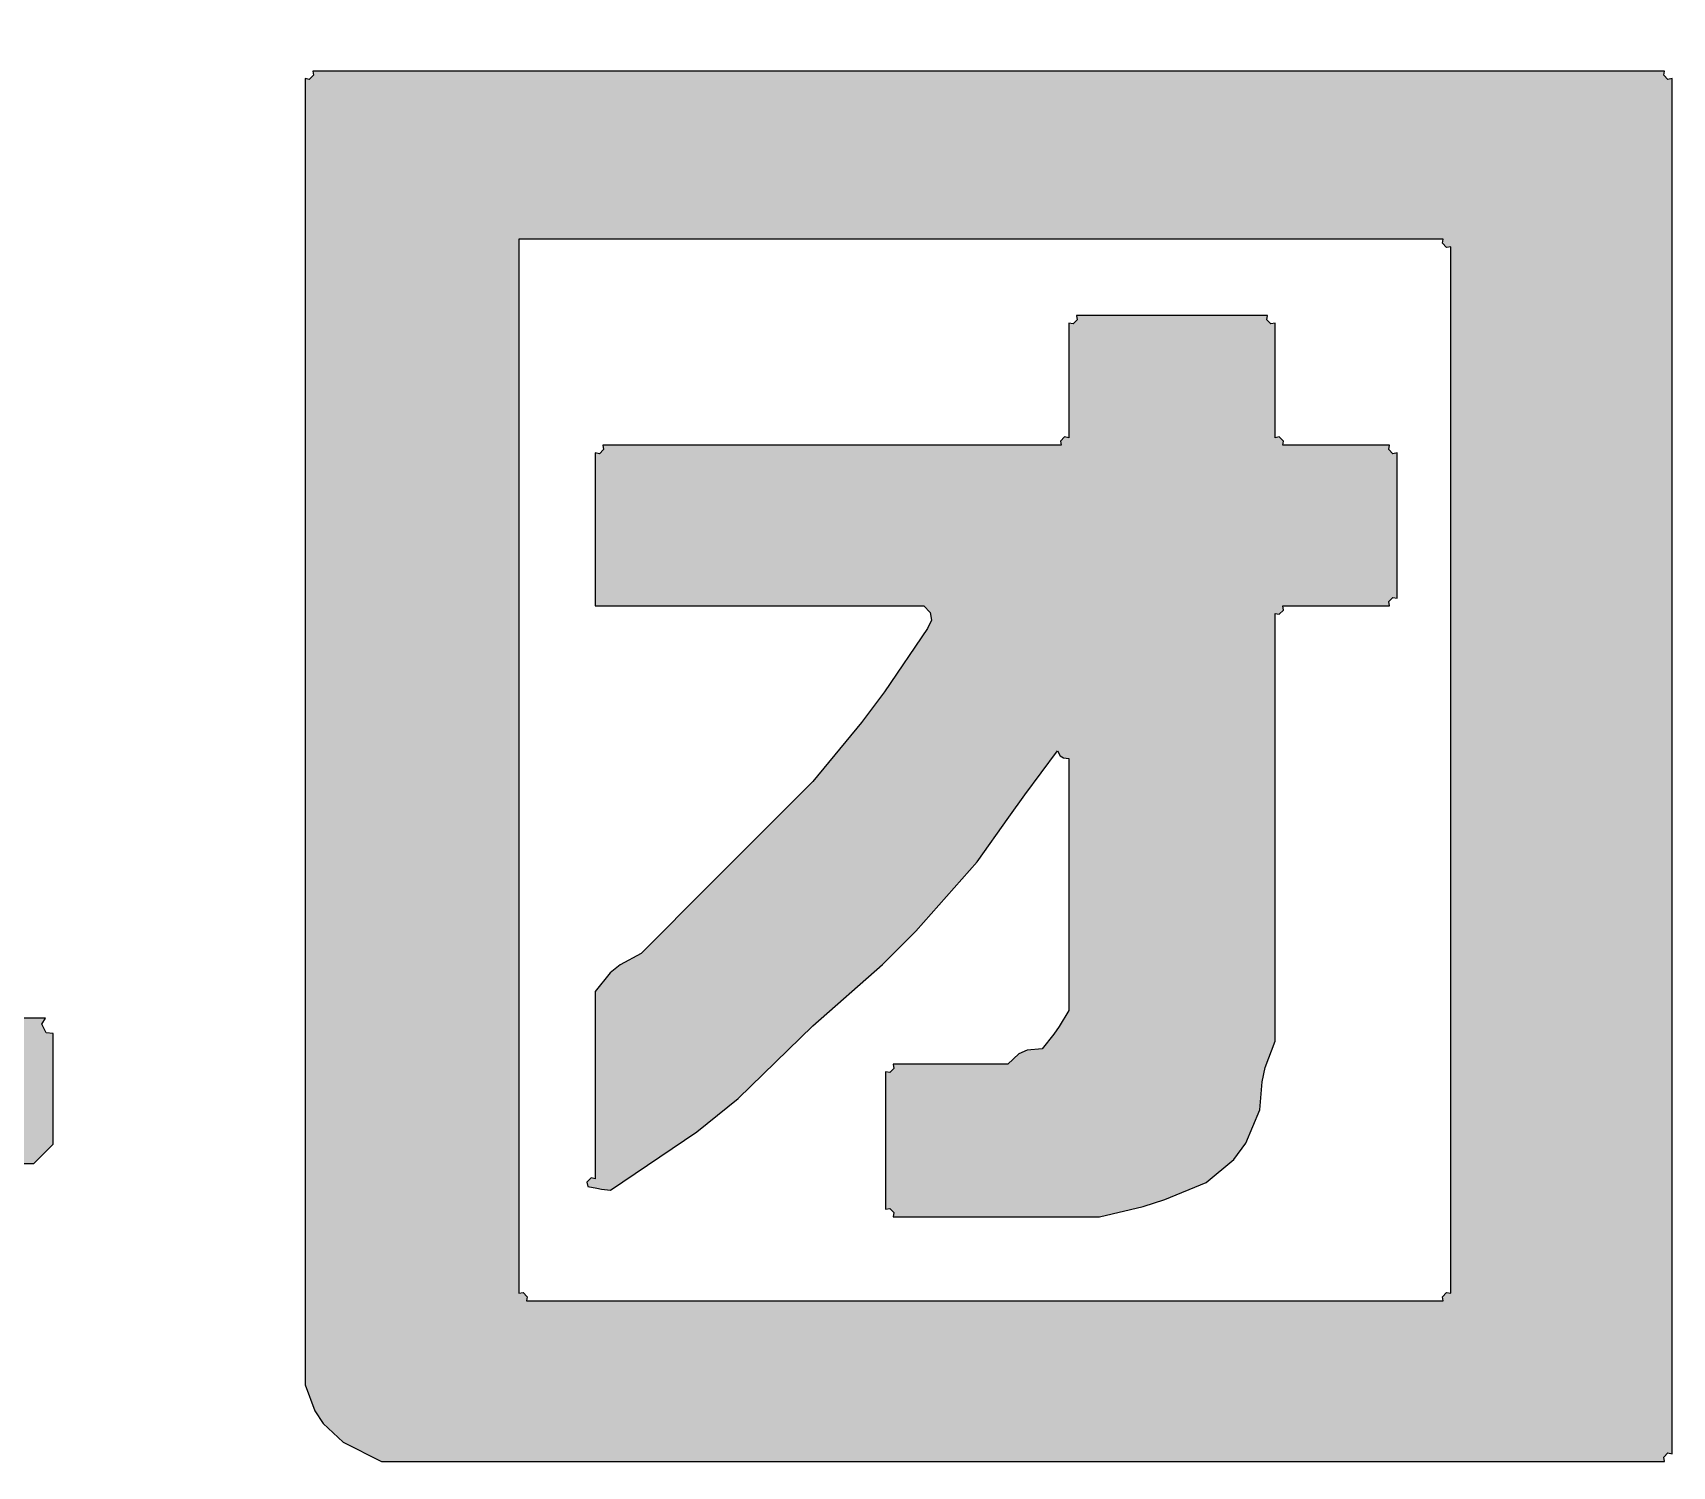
# Model space of a CAD drawing. Extents: x 498328 to 716449, y -893371 to -467753.
# Drawn here: x 545920 to 546777, y -498447 to -497699 of the extents above; entities that cross this region are included whole.
import ezdxf

# ---------------------------------------------------------------- set-up
doc = ezdxf.new("R2010")
doc.units = 0
doc.header["$LTSCALE"] = 1000
doc.layers.get('0').update_dxf_attribs({"linetype": 'CONTINUOUS'})

# ---------------------------------------------------------------- blocks, each defined once
blk = doc.blocks.new('dasdkahf')
h = blk.add_hatch(color=256)
h.dxf.hatch_style = 1
h.paths.add_polyline_path([(7.11286, -1.44887), (7.11486, -1.45087), (7.17021, -1.45087), (7.19788, -1.45087), (7.25323, -1.45087), (7.25291, -1.44901), (7.2547, -1.44722), (7.25656, -1.44753), (7.25656, -1.4342), (7.25656, -1.42753), (7.25656, -1.41419), (7.2547, -1.41451), (7.25291, -1.41272), (7.25323, -1.41086), (7.19788, -1.41086), (7.17021, -1.41086), (7.11486, -1.41086), (7.11153, -1.41419), (7.10986, -1.41586), (7.10653, -1.41919), (7.10457, -1.42977), (7.10536, -1.4361), (7.10986, -1.44587), (7.11186, -1.44787)], flags=16)
h.paths.add_polyline_path([(7.10628, -1.52533), (7.10986, -1.53756), (7.16721, -1.53756), (7.19588, -1.53756), (7.25323, -1.53756), (7.25291, -1.5357), (7.2547, -1.53391), (7.25656, -1.53422), (7.25656, -1.52089), (7.25656, -1.51422), (7.25656, -1.50088), (7.2547, -1.5012), (7.25291, -1.49941), (7.25323, -1.49755), (7.19788, -1.49755), (7.17021, -1.49755), (7.11486, -1.49755), (7.11153, -1.50088), (7.10986, -1.50255), (7.10653, -1.50588), (7.10557, -1.51859)], flags=16)
h.paths.add_polyline_path([(7.11006, -1.62277), (7.10986, -1.62425), (7.16721, -1.62425), (7.19588, -1.62425), (7.25323, -1.62425), (7.25936, -1.61238), (7.25982, -1.60332), (7.2549, -1.5909), (7.25359, -1.59018), (7.25303, -1.58905), (7.25323, -1.58757), (7.19588, -1.58757), (7.16721, -1.58757), (7.10986, -1.58757), (7.10373, -1.59943), (7.10327, -1.6085), (7.10819, -1.62091), (7.1095, -1.62164)], flags=16)
h.paths.add_polyline_path([(7.02015, -1.67573), (7.01984, -1.67759), (7.23723, -1.67759), (7.34592, -1.67759), (7.56331, -1.67759), (7.56299, -1.67573), (7.56478, -1.67394), (7.56664, -1.67426), (7.56664, -1.65759), (7.56664, -1.64925), (7.56664, -1.63258), (7.56331, -1.62925), (7.56164, -1.62758), (7.55831, -1.62425), (7.47495, -1.62425), (7.43328, -1.62425), (7.34992, -1.62425), (7.34379, -1.61238), (7.34334, -1.60332), (7.34825, -1.5909), (7.34956, -1.59018), (7.35012, -1.58905), (7.34992, -1.58757), (7.43261, -1.58757), (7.47395, -1.58757), (7.55664, -1.58757), (7.55633, -1.58571), (7.55812, -1.58392), (7.55998, -1.58424), (7.55998, -1.5669), (7.55998, -1.55823), (7.55998, -1.54089), (7.55812, -1.54121), (7.55633, -1.53942), (7.55664, -1.53756), (7.47395, -1.53756), (7.43261, -1.53756), (7.34992, -1.53756), (7.3453, -1.52503), (7.3449, -1.51714), (7.34825, -1.50422), (7.35092, -1.50155), (7.35226, -1.50022), (7.35492, -1.49755), (7.43561, -1.49755), (7.47595, -1.49755), (7.55664, -1.49755), (7.55633, -1.49569), (7.55812, -1.4939), (7.55998, -1.49421), (7.55998, -1.47821), (7.55998, -1.47021), (7.55998, -1.4542), (7.55812, -1.45452), (7.55633, -1.45273), (7.55664, -1.45087), (7.47595, -1.45087), (7.43561, -1.45087), (7.35492, -1.45087), (7.35159, -1.44753), (7.34992, -1.44587), (7.34659, -1.44253), (7.34463, -1.43196), (7.34542, -1.42562), (7.34992, -1.41586), (7.35192, -1.41386), (7.35292, -1.41286), (7.35492, -1.41086), (7.43694, -1.41086), (7.47795, -1.41086), (7.55998, -1.41086), (7.55845, -1.4083), (7.56034, -1.40451), (7.56331, -1.40419), (7.56331, -1.38885), (7.56331, -1.38118), (7.56331, -1.36585), (7.55998, -1.36251), (7.55831, -1.36085), (7.55497, -1.35751), (7.47295, -1.35751), (7.43194, -1.35751), (7.34992, -1.35751), (7.35145, -1.35495), (7.34955, -1.35116), (7.34659, -1.35084), (7.34659, -1.33084), (7.34659, -1.32084), (7.34659, -1.30083), (7.34473, -1.30115), (7.34294, -1.29936), (7.34325, -1.2975), (7.30991, -1.2975), (7.29324, -1.2975), (7.2599, -1.2975), (7.26021, -1.29936), (7.25842, -1.30115), (7.25656, -1.30083), (7.25656, -1.3235), (7.25656, -1.33484), (7.25656, -1.35751), (7.20989, -1.35751), (7.18655, -1.35751), (7.13987, -1.35751), (7.13768, -1.35176), (7.13879, -1.34679), (7.1432, -1.34251), (7.15133, -1.32895), (7.15503, -1.3219), (7.16154, -1.3075), (7.16339, -1.30389), (7.16379, -1.30151), (7.16321, -1.2975), (7.12653, -1.2975), (7.10819, -1.2975), (7.07152, -1.2975), (7.05763, -1.31891), (7.05063, -1.32958), (7.03651, -1.35084), (7.03303, -1.36258), (7.02973, -1.36845), (7.0215, -1.37752), (6.99834, -1.41102), (6.98514, -1.42693), (6.95649, -1.45587), (6.95649, -1.49921), (6.95649, -1.52089), (6.95649, -1.56423), (6.95832, -1.56628), (6.96057, -1.56684), (6.96316, -1.5659), (6.96641, -1.56438), (6.9678, -1.56091), (6.96649, -1.55756), (6.98583, -1.54308), (6.9952, -1.53538), (7.01317, -1.51922), (7.01797, -1.52164), (7.02019, -1.52552), (7.01984, -1.53089), (7.0185, -1.53089), (7.01784, -1.53089), (7.0165, -1.53089), (7.0165, -1.58824), (7.0165, -1.61691), (7.0165, -1.67426), (7.01836, -1.67394)])
h.paths.add_polyline_path([(7.95039, -1.81244), (7.95008, -1.8143), (7.98608, -1.8143), (8.00409, -1.8143), (8.0401, -1.8143), (8.05918, -1.80975), (8.06862, -1.80671), (8.08678, -1.79929), (8.09886, -1.78921), (8.10407, -1.78215), (8.11012, -1.76762), (8.11112, -1.75536), (8.1125, -1.74914), (8.11678, -1.73761), (8.11678, -1.66292), (8.11678, -1.62558), (8.11678, -1.55089), (8.11864, -1.55121), (8.12043, -1.54942), (8.12012, -1.54756), (8.13879, -1.54756), (8.14813, -1.54756), (8.1668, -1.54756), (8.16648, -1.5457), (8.16827, -1.54391), (8.17013, -1.54423), (8.17013, -1.51889), (8.17013, -1.50622), (8.17013, -1.48088), (8.16827, -1.48119), (8.16648, -1.4794), (8.1668, -1.47754), (8.14813, -1.47754), (8.13879, -1.47754), (8.12012, -1.47754), (8.12043, -1.47568), (8.11864, -1.47389), (8.11678, -1.47421), (8.11678, -1.4542), (8.11678, -1.4442), (8.11678, -1.4242), (8.11493, -1.42451), (8.11313, -1.42272), (8.11345, -1.42086), (8.08011, -1.42086), (8.06344, -1.42086), (8.0301, -1.42086), (8.03041, -1.42272), (8.02862, -1.42451), (8.02676, -1.4242), (8.02676, -1.4442), (8.02676, -1.4542), (8.02676, -1.47421), (8.0249, -1.47389), (8.02311, -1.47568), (8.02343, -1.47754), (7.94341, -1.47754), (7.9034, -1.47754), (7.82338, -1.47754), (7.82369, -1.4794), (7.8219, -1.48119), (7.82004, -1.48088), (7.82004, -1.50755), (7.82004, -1.52089), (7.82004, -1.54756), (7.87739, -1.54756), (7.90606, -1.54756), (7.96341, -1.54756), (7.96619, -1.55052), (7.96674, -1.55386), (7.96508, -1.55756), (7.94624, -1.58507), (7.9362, -1.59846), (7.91507, -1.62425), (7.88506, -1.65425), (7.87005, -1.66926), (7.84005, -1.69927), (7.8309, -1.70425), (7.8266, -1.70784), (7.82004, -1.71594), (7.82004, -1.74861), (7.82004, -1.76495), (7.82004, -1.79762), (7.81818, -1.79731), (7.81639, -1.7991), (7.81671, -1.80096), (7.82067, -1.80181), (7.82268, -1.80214), (7.82671, -1.80263), (7.86443, -1.77716), (7.88237, -1.7626), (7.91507, -1.73094), (7.94545, -1.70409), (7.9599, -1.68964), (7.98675, -1.65926), (8.00062, -1.63982), (8.00762, -1.63015), (8.02176, -1.61091), (8.02297, -1.61299), (8.02438, -1.61392), (8.02676, -1.61424), (8.02676, -1.65826), (8.02676, -1.68026), (8.02676, -1.72427), (8.0225, -1.73121), (8.02015, -1.73456), (8.01509, -1.74094), (8.00855, -1.74156), (8.00493, -1.74317), (8.00009, -1.74761), (7.98008, -1.74761), (7.97008, -1.74761), (7.95008, -1.74761), (7.95039, -1.74947), (7.9486, -1.75126), (7.94674, -1.75095), (7.94674, -1.77495), (7.94674, -1.78696), (7.94674, -1.81096), (7.9486, -1.81065)], flags=0)
h.paths.add_polyline_path([(7.79035, -1.84911), (7.79003, -1.85097), (7.95008, -1.85097), (8.0301, -1.85097), (8.19014, -1.85097), (8.18982, -1.84911), (8.19161, -1.84732), (8.19347, -1.84764), (8.19347, -1.66492), (8.19347, -1.57357), (8.19347, -1.39085), (8.19161, -1.39117), (8.18982, -1.38938), (8.19014, -1.38752), (8.02876, -1.38752), (7.94807, -1.38752), (7.7867, -1.38752), (7.7867, -1.57157), (7.7867, -1.66359), (7.7867, -1.84764), (7.78856, -1.84732)], flags=16)
h.paths.add_polyline_path([(7.72002, -1.91766), (7.72668, -1.92099), (7.95074, -1.92099), (8.06277, -1.92099), (8.28683, -1.92099), (8.28651, -1.91913), (8.2883, -1.91734), (8.29016, -1.91766), (8.29016, -1.67759), (8.29016, -1.55756), (8.29016, -1.3175), (8.2883, -1.31782), (8.28651, -1.31603), (8.28683, -1.31417), (8.05077, -1.31417), (7.93274, -1.31417), (7.69668, -1.31417), (7.69699, -1.31603), (7.6952, -1.31782), (7.69334, -1.3175), (7.69334, -1.54556), (7.69334, -1.65959), (7.69334, -1.88765), (7.69759, -1.89889), (7.70127, -1.90441), (7.71001, -1.91265), (7.71668, -1.91599)])
h.paths.add_polyline_path([(6.47803, -1.93099), (6.48137, -1.93433), (6.64207, -1.93433), (6.72243, -1.93433), (6.88314, -1.93433), (6.88597, -1.93143), (6.88655, -1.92799), (6.8848, -1.92432), (6.88147, -1.90949), (6.87946, -1.90212), (6.8748, -1.88765), (6.8668, -1.85564), (6.8628, -1.83964), (6.85479, -1.80763), (6.85346, -1.80363), (6.85279, -1.80163), (6.85146, -1.79762), (6.84346, -1.76562), (6.83946, -1.74961), (6.83146, -1.7176), (6.83012, -1.7136), (6.82946, -1.7116), (6.82812, -1.7076), (6.82145, -1.68093), (6.81812, -1.66759), (6.81145, -1.64092), (6.81012, -1.63692), (6.80945, -1.63492), (6.80812, -1.63092), (6.80412, -1.61491), (6.80211, -1.60691), (6.79811, -1.5909), (6.79699, -1.58658), (6.7959, -1.5844), (6.79311, -1.5809), (6.75844, -1.5809), (6.7411, -1.5809), (6.70642, -1.5809), (6.7048, -1.58479), (6.70412, -1.58682), (6.70309, -1.5909), (6.71709, -1.64692), (6.72409, -1.67493), (6.7381, -1.73094), (6.73943, -1.73494), (6.7401, -1.73694), (6.74143, -1.74094), (6.7521, -1.78362), (6.75744, -1.80496), (6.76811, -1.84764), (6.76995, -1.85408), (6.77031, -1.85763), (6.76977, -1.86431), (6.69375, -1.86431), (6.65574, -1.86431), (6.57972, -1.86431), (6.58121, -1.85064), (6.58293, -1.84372), (6.58806, -1.83097), (6.59301, -1.80766), (6.59676, -1.79608), (6.6064, -1.77429), (6.60595, -1.76475), (6.60708, -1.75946), (6.6114, -1.75095), (6.61635, -1.72764), (6.6201, -1.71606), (6.62974, -1.69426), (6.62929, -1.68473), (6.63042, -1.67944), (6.63474, -1.67093), (6.64793, -1.62554), (6.6546, -1.60287), (6.66808, -1.55756), (6.67721, -1.5255), (6.68188, -1.50949), (6.69142, -1.47754), (6.70055, -1.44548), (6.70522, -1.42947), (6.71476, -1.39752), (6.72478, -1.36591), (6.72914, -1.34985), (6.73643, -1.3175), (6.69642, -1.3175), (6.67642, -1.3175), (6.63641, -1.3175), (6.62846, -1.33886), (6.62446, -1.34953), (6.6164, -1.37085), (6.61685, -1.38039), (6.61571, -1.38567), (6.6114, -1.39419), (6.60645, -1.4175), (6.6027, -1.42908), (6.59306, -1.45087), (6.59351, -1.46041), (6.59237, -1.46569), (6.58806, -1.47421), (6.58311, -1.49752), (6.57936, -1.5091), (6.56972, -1.53089), (6.57017, -1.54043), (6.56904, -1.54571), (6.56472, -1.55423), (6.55977, -1.57754), (6.55602, -1.58912), (6.54638, -1.61091), (6.54683, -1.62045), (6.5457, -1.62573), (6.54138, -1.63425), (6.53643, -1.65756), (6.53268, -1.66914), (6.52304, -1.69093), (6.52349, -1.70047), (6.52236, -1.70575), (6.51804, -1.71427), (6.50485, -1.75966), (6.49818, -1.78233), (6.4847, -1.82763), (6.48184, -1.84276), (6.47944, -1.85031), (6.47303, -1.86431), (6.47303, -1.88898), (6.47303, -1.90132), (6.47303, -1.92599), (6.47636, -1.92932)])
h.paths.add_polyline_path([(6.22463, -1.93099), (6.22797, -1.93433), (6.28198, -1.93433), (6.30899, -1.93433), (6.363, -1.93433), (6.38202, -1.93042), (6.39147, -1.92772), (6.40968, -1.92099), (6.42376, -1.91435), (6.43054, -1.90797), (6.43802, -1.89432), (6.44221, -1.88345), (6.44455, -1.87809), (6.44969, -1.86764), (6.44707, -1.86137), (6.4482, -1.85576), (6.45303, -1.85097), (6.45303, -1.83497), (6.45303, -1.82697), (6.45303, -1.81096), (6.45436, -1.81096), (6.45503, -1.81096), (6.45636, -1.81096), (6.45636, -1.78696), (6.45636, -1.77495), (6.45636, -1.75095), (6.45769, -1.75095), (6.45836, -1.75095), (6.45969, -1.75095), (6.45969, -1.71627), (6.45969, -1.69893), (6.45969, -1.66426), (6.46516, -1.65507), (6.46564, -1.64738), (6.46136, -1.63758), (6.45869, -1.63492), (6.45736, -1.63358), (6.45469, -1.63092), (6.39668, -1.63092), (6.36767, -1.63092), (6.30966, -1.63092), (6.30966, -1.61491), (6.30966, -1.60691), (6.30966, -1.5909), (6.31099, -1.5909), (6.31166, -1.5909), (6.31299, -1.5909), (6.31299, -1.57757), (6.31299, -1.5709), (6.31299, -1.55756), (6.3171, -1.55506), (6.31893, -1.55231), (6.31966, -1.54756), (6.37967, -1.54756), (6.40968, -1.54756), (6.4697, -1.54756), (6.46817, -1.545), (6.47007, -1.54121), (6.47303, -1.54089), (6.47303, -1.45287), (6.47303, -1.40886), (6.47303, -1.32084), (6.47117, -1.32115), (6.46938, -1.31936), (6.4697, -1.3175), (6.367, -1.3175), (6.31566, -1.3175), (6.21296, -1.3175), (6.21296, -1.34551), (6.21296, -1.35951), (6.21296, -1.38752), (6.27965, -1.38752), (6.31299, -1.38752), (6.37967, -1.38752), (6.37936, -1.38938), (6.38115, -1.39117), (6.38301, -1.39085), (6.38301, -1.4242), (6.38301, -1.44087), (6.38301, -1.47421), (6.38115, -1.47389), (6.37936, -1.47568), (6.37967, -1.47754), (6.32233, -1.47754), (6.29365, -1.47754), (6.2363, -1.47754), (6.23662, -1.4794), (6.23483, -1.48119), (6.23297, -1.48088), (6.23068, -1.48422), (6.23022, -1.48697), (6.2313, -1.49088), (6.2253, -1.5569), (6.2223, -1.5899), (6.2163, -1.65592), (6.21584, -1.66821), (6.21735, -1.67499), (6.22297, -1.68593), (6.22897, -1.69193), (6.23197, -1.69493), (6.23797, -1.70093), (6.241, -1.69901), (6.24543, -1.70078), (6.24631, -1.70427), (6.29432, -1.70427), (6.31832, -1.70427), (6.36634, -1.70427), (6.36602, -1.70613), (6.36781, -1.70792), (6.36967, -1.7076), (6.36967, -1.72894), (6.36967, -1.73961), (6.36967, -1.76095), (6.36834, -1.76095), (6.36767, -1.76095), (6.36634, -1.76095), (6.36634, -1.78095), (6.36634, -1.79096), (6.36634, -1.81096), (6.36236, -1.82583), (6.36001, -1.8332), (6.35467, -1.84764), (6.34956, -1.85106), (6.34716, -1.85311), (6.343, -1.85764), (6.33947, -1.85533), (6.33444, -1.85701), (6.33299, -1.86097), (6.28898, -1.86097), (6.26698, -1.86097), (6.22297, -1.86097), (6.22328, -1.86283), (6.22149, -1.86462), (6.21963, -1.86431), (6.21963, -1.88898), (6.21963, -1.90132), (6.21963, -1.92599), (6.22297, -1.92932)])
h.paths.add_polyline_path([(6.9867, -1.94285), (6.9865, -1.94433), (7.0205, -1.94433), (7.03751, -1.94433), (7.07152, -1.94433), (7.07948, -1.93711), (7.08268, -1.93152), (7.08485, -1.92099), (7.08807, -1.91183), (7.08941, -1.90713), (7.09152, -1.89765), (7.09819, -1.87765), (7.10152, -1.86764), (7.10819, -1.84764), (7.10953, -1.8423), (7.11019, -1.83964), (7.11153, -1.8343), (7.11686, -1.8183), (7.11953, -1.81029), (7.12486, -1.79429), (7.12617, -1.79357), (7.12673, -1.79243), (7.12653, -1.79096), (7.16254, -1.79096), (7.18055, -1.79096), (7.21655, -1.79096), (7.21624, -1.79282), (7.21803, -1.79461), (7.21989, -1.79429), (7.21989, -1.85297), (7.21989, -1.88231), (7.21989, -1.94099), (7.22175, -1.94068), (7.22354, -1.94247), (7.22322, -1.94433), (7.25656, -1.94433), (7.27324, -1.94433), (7.30658, -1.94433), (7.30626, -1.94247), (7.30805, -1.94068), (7.30991, -1.94099), (7.30991, -1.88231), (7.30991, -1.85297), (7.30991, -1.79429), (7.31177, -1.79461), (7.31356, -1.79282), (7.31325, -1.79096), (7.35059, -1.79096), (7.36926, -1.79096), (7.4066, -1.79096), (7.41254, -1.80516), (7.41491, -1.81261), (7.41827, -1.82763), (7.42627, -1.85164), (7.43028, -1.86364), (7.43828, -1.88765), (7.43961, -1.89298), (7.44028, -1.89565), (7.44161, -1.90098), (7.44628, -1.91499), (7.44861, -1.92199), (7.45328, -1.93599), (7.45592, -1.93935), (7.45725, -1.94102), (7.45995, -1.94433), (7.49463, -1.94433), (7.51196, -1.94433), (7.54664, -1.94433), (7.5468, -1.93216), (7.54574, -1.92578), (7.54164, -1.91432), (7.53364, -1.89031), (7.52963, -1.87831), (7.52163, -1.85431), (7.5203, -1.84897), (7.51963, -1.8463), (7.5183, -1.84097), (7.51296, -1.82496), (7.5103, -1.81696), (7.50496, -1.80096), (7.50314, -1.79733), (7.50373, -1.79379), (7.50663, -1.79096), (7.53397, -1.79096), (7.54764, -1.79096), (7.57498, -1.79096), (7.57831, -1.78762), (7.57998, -1.78595), (7.58331, -1.78262), (7.58331, -1.76328), (7.58331, -1.75361), (7.58331, -1.73427), (7.58035, -1.73396), (7.57846, -1.73017), (7.57998, -1.72761), (7.47329, -1.72761), (7.41994, -1.72761), (7.31325, -1.72761), (7.31151, -1.71543), (7.31016, -1.70936), (7.30658, -1.6976), (7.27324, -1.6976), (7.25656, -1.6976), (7.22322, -1.6976), (7.22056, -1.7096), (7.21922, -1.7156), (7.21655, -1.72761), (7.11119, -1.72761), (7.05851, -1.72761), (6.95315, -1.72761), (6.95347, -1.72947), (6.95168, -1.73126), (6.94982, -1.73094), (6.94982, -1.75361), (6.94982, -1.76495), (6.94982, -1.78762), (6.95168, -1.78731), (6.95347, -1.7891), (6.95315, -1.79096), (6.98249, -1.79096), (6.99716, -1.79096), (7.02651, -1.79096), (7.02222, -1.81401), (7.01919, -1.82548), (7.0115, -1.84764), (7.0035, -1.87164), (6.9995, -1.88365), (6.9915, -1.90765), (6.98632, -1.92023), (6.98489, -1.92739), (6.98483, -1.94099), (6.98613, -1.94172)])
h = blk.add_hatch(color=256)
h.dxf.hatch_style = 1
h.paths.add_polyline_path([(7.95039, -1.81244), (7.95008, -1.8143), (7.98608, -1.8143), (8.00409, -1.8143), (8.0401, -1.8143), (8.05918, -1.80975), (8.06862, -1.80671), (8.08678, -1.79929), (8.09886, -1.78921), (8.10407, -1.78215), (8.11012, -1.76762), (8.11112, -1.75536), (8.1125, -1.74914), (8.11678, -1.73761), (8.11678, -1.66292), (8.11678, -1.62558), (8.11678, -1.55089), (8.11864, -1.55121), (8.12043, -1.54942), (8.12012, -1.54756), (8.13879, -1.54756), (8.14813, -1.54756), (8.1668, -1.54756), (8.16648, -1.5457), (8.16827, -1.54391), (8.17013, -1.54423), (8.17013, -1.51889), (8.17013, -1.50622), (8.17013, -1.48088), (8.16827, -1.48119), (8.16648, -1.4794), (8.1668, -1.47754), (8.14813, -1.47754), (8.13879, -1.47754), (8.12012, -1.47754), (8.12043, -1.47568), (8.11864, -1.47389), (8.11678, -1.47421), (8.11678, -1.4542), (8.11678, -1.4442), (8.11678, -1.4242), (8.11493, -1.42451), (8.11313, -1.42272), (8.11345, -1.42086), (8.08011, -1.42086), (8.06344, -1.42086), (8.0301, -1.42086), (8.03041, -1.42272), (8.02862, -1.42451), (8.02676, -1.4242), (8.02676, -1.4442), (8.02676, -1.4542), (8.02676, -1.47421), (8.0249, -1.47389), (8.02311, -1.47568), (8.02343, -1.47754), (7.94341, -1.47754), (7.9034, -1.47754), (7.82338, -1.47754), (7.82369, -1.4794), (7.8219, -1.48119), (7.82004, -1.48088), (7.82004, -1.50755), (7.82004, -1.52089), (7.82004, -1.54756), (7.87739, -1.54756), (7.90606, -1.54756), (7.96341, -1.54756), (7.96619, -1.55052), (7.96674, -1.55386), (7.96508, -1.55756), (7.94624, -1.58507), (7.9362, -1.59846), (7.91507, -1.62425), (7.88506, -1.65425), (7.87005, -1.66926), (7.84005, -1.69927), (7.8309, -1.70425), (7.8266, -1.70784), (7.82004, -1.71594), (7.82004, -1.74861), (7.82004, -1.76495), (7.82004, -1.79762), (7.81818, -1.79731), (7.81639, -1.7991), (7.81671, -1.80096), (7.82067, -1.80181), (7.82268, -1.80214), (7.82671, -1.80263), (7.86443, -1.77716), (7.88237, -1.7626), (7.91507, -1.73094), (7.94545, -1.70409), (7.9599, -1.68964), (7.98675, -1.65926), (8.00062, -1.63982), (8.00762, -1.63015), (8.02176, -1.61091), (8.02297, -1.61299), (8.02438, -1.61392), (8.02676, -1.61424), (8.02676, -1.65826), (8.02676, -1.68026), (8.02676, -1.72427), (8.0225, -1.73121), (8.02015, -1.73456), (8.01509, -1.74094), (8.00855, -1.74156), (8.00493, -1.74317), (8.00009, -1.74761), (7.98008, -1.74761), (7.97008, -1.74761), (7.95008, -1.74761), (7.95039, -1.74947), (7.9486, -1.75126), (7.94674, -1.75095), (7.94674, -1.77495), (7.94674, -1.78696), (7.94674, -1.81096), (7.9486, -1.81065)], flags=0)
h.paths.add_polyline_path([(7.79035, -1.84911), (7.79003, -1.85097), (7.95008, -1.85097), (8.0301, -1.85097), (8.19014, -1.85097), (8.18982, -1.84911), (8.19161, -1.84732), (8.19347, -1.84764), (8.19347, -1.66492), (8.19347, -1.57357), (8.19347, -1.39085), (8.19161, -1.39117), (8.18982, -1.38938), (8.19014, -1.38752), (8.02876, -1.38752), (7.94807, -1.38752), (7.7867, -1.38752), (7.7867, -1.57157), (7.7867, -1.66359), (7.7867, -1.84764), (7.78856, -1.84732)], flags=16)
h.paths.add_polyline_path([(7.72002, -1.91766), (7.72668, -1.92099), (7.95074, -1.92099), (8.06277, -1.92099), (8.28683, -1.92099), (8.28651, -1.91913), (8.2883, -1.91734), (8.29016, -1.91766), (8.29016, -1.67759), (8.29016, -1.55756), (8.29016, -1.3175), (8.2883, -1.31782), (8.28651, -1.31603), (8.28683, -1.31417), (8.05077, -1.31417), (7.93274, -1.31417), (7.69668, -1.31417), (7.69699, -1.31603), (7.6952, -1.31782), (7.69334, -1.3175), (7.69334, -1.54556), (7.69334, -1.65959), (7.69334, -1.88765), (7.69759, -1.89889), (7.70127, -1.90441), (7.71001, -1.91265), (7.71668, -1.91599)])
h = blk.add_hatch(color=256)
h.dxf.hatch_style = 1
h.paths.add_polyline_path([(7.95039, -1.81244), (7.95008, -1.8143), (7.98608, -1.8143), (8.00409, -1.8143), (8.0401, -1.8143), (8.05918, -1.80975), (8.06862, -1.80671), (8.08678, -1.79929), (8.09886, -1.78921), (8.10407, -1.78215), (8.11012, -1.76762), (8.11112, -1.75536), (8.1125, -1.74914), (8.11678, -1.73761), (8.11678, -1.66292), (8.11678, -1.62558), (8.11678, -1.55089), (8.11864, -1.55121), (8.12043, -1.54942), (8.12012, -1.54756), (8.13879, -1.54756), (8.14813, -1.54756), (8.1668, -1.54756), (8.16648, -1.5457), (8.16827, -1.54391), (8.17013, -1.54423), (8.17013, -1.51889), (8.17013, -1.50622), (8.17013, -1.48088), (8.16827, -1.48119), (8.16648, -1.4794), (8.1668, -1.47754), (8.14813, -1.47754), (8.13879, -1.47754), (8.12012, -1.47754), (8.12043, -1.47568), (8.11864, -1.47389), (8.11678, -1.47421), (8.11678, -1.4542), (8.11678, -1.4442), (8.11678, -1.4242), (8.11493, -1.42451), (8.11313, -1.42272), (8.11345, -1.42086), (8.08011, -1.42086), (8.06344, -1.42086), (8.0301, -1.42086), (8.03041, -1.42272), (8.02862, -1.42451), (8.02676, -1.4242), (8.02676, -1.4442), (8.02676, -1.4542), (8.02676, -1.47421), (8.0249, -1.47389), (8.02311, -1.47568), (8.02343, -1.47754), (7.94341, -1.47754), (7.9034, -1.47754), (7.82338, -1.47754), (7.82369, -1.4794), (7.8219, -1.48119), (7.82004, -1.48088), (7.82004, -1.50755), (7.82004, -1.52089), (7.82004, -1.54756), (7.87739, -1.54756), (7.90606, -1.54756), (7.96341, -1.54756), (7.96619, -1.55052), (7.96674, -1.55386), (7.96508, -1.55756), (7.94624, -1.58507), (7.9362, -1.59846), (7.91507, -1.62425), (7.88506, -1.65425), (7.87005, -1.66926), (7.84005, -1.69927), (7.8309, -1.70425), (7.8266, -1.70784), (7.82004, -1.71594), (7.82004, -1.74861), (7.82004, -1.76495), (7.82004, -1.79762), (7.81818, -1.79731), (7.81639, -1.7991), (7.81671, -1.80096), (7.82067, -1.80181), (7.82268, -1.80214), (7.82671, -1.80263), (7.86443, -1.77716), (7.88237, -1.7626), (7.91507, -1.73094), (7.94545, -1.70409), (7.9599, -1.68964), (7.98675, -1.65926), (8.00062, -1.63982), (8.00762, -1.63015), (8.02176, -1.61091), (8.02297, -1.61299), (8.02438, -1.61392), (8.02676, -1.61424), (8.02676, -1.65826), (8.02676, -1.68026), (8.02676, -1.72427), (8.0225, -1.73121), (8.02015, -1.73456), (8.01509, -1.74094), (8.00855, -1.74156), (8.00493, -1.74317), (8.00009, -1.74761), (7.98008, -1.74761), (7.97008, -1.74761), (7.95008, -1.74761), (7.95039, -1.74947), (7.9486, -1.75126), (7.94674, -1.75095), (7.94674, -1.77495), (7.94674, -1.78696), (7.94674, -1.81096), (7.9486, -1.81065)])
for p, q in [((7.69699, -1.31603), (7.6952, -1.31782)), ((7.93274, -1.31417), (7.69668, -1.31417)), ((7.69668, -1.31417), (7.69699, -1.31603)), ((8.05077, -1.31417), (7.93274, -1.31417)), ((8.28683, -1.31417), (8.05077, -1.31417)), ((8.28651, -1.31603), (8.28683, -1.31417)), ((8.2883, -1.31782), (8.28651, -1.31603)), ((7.6952, -1.31782), (7.69334, -1.3175)), ((7.69334, -1.3175), (7.69334, -1.54556)), ((8.29016, -1.3175), (8.2883, -1.31782)), ((8.29016, -1.55756), (8.29016, -1.3175)), ((7.94807, -1.38752), (7.7867, -1.38752)), ((7.7867, -1.38752), (7.7867, -1.57157)), ((8.02876, -1.38752), (7.94807, -1.38752)), ((8.19014, -1.38752), (8.02876, -1.38752)), ((8.18982, -1.38938), (8.19014, -1.38752)), ((8.19161, -1.39117), (8.18982, -1.38938)), ((8.19347, -1.39085), (8.19161, -1.39117)), ((8.19347, -1.57357), (8.19347, -1.39085)), ((8.02862, -1.42451), (8.02676, -1.4242)), ((8.02676, -1.4242), (8.02676, -1.4442)), ((8.03041, -1.42272), (8.02862, -1.42451)), ((8.06344, -1.42086), (8.0301, -1.42086)), ((8.0301, -1.42086), (8.03041, -1.42272)), ((8.08011, -1.42086), (8.06344, -1.42086)), ((8.11345, -1.42086), (8.08011, -1.42086)), ((8.11313, -1.42272), (8.11345, -1.42086)), ((8.11493, -1.42451), (8.11313, -1.42272)), ((8.11678, -1.4242), (8.11493, -1.42451)), ((8.11678, -1.4442), (8.11678, -1.4242)), ((8.02676, -1.4442), (8.02676, -1.4542)), ((8.11678, -1.4542), (8.11678, -1.4442)), ((8.02676, -1.4542), (8.02676, -1.47421)), ((8.11678, -1.47421), (8.11678, -1.4542)), ((8.0249, -1.47389), (8.02311, -1.47568)), ((8.02676, -1.47421), (8.0249, -1.47389)), ((8.11864, -1.47389), (8.11678, -1.47421)), ((8.12043, -1.47568), (8.11864, -1.47389)), ((7.8219, -1.48119), (7.82004, -1.48088)), ((7.82004, -1.48088), (7.82004, -1.50755)), ((7.82369, -1.4794), (7.8219, -1.48119)), ((7.9034, -1.47754), (7.82338, -1.47754)), ((7.82338, -1.47754), (7.82369, -1.4794)), ((7.94341, -1.47754), (7.9034, -1.47754)), ((8.02343, -1.47754), (7.94341, -1.47754)), ((8.02311, -1.47568), (8.02343, -1.47754)), ((8.12012, -1.47754), (8.12043, -1.47568)), ((8.13879, -1.47754), (8.12012, -1.47754)), ((8.14813, -1.47754), (8.13879, -1.47754)), ((8.1668, -1.47754), (8.14813, -1.47754)), ((8.16648, -1.4794), (8.1668, -1.47754)), ((8.16827, -1.48119), (8.16648, -1.4794)), ((8.17013, -1.48088), (8.16827, -1.48119)), ((8.17013, -1.50622), (8.17013, -1.48088)), ((7.82004, -1.50755), (7.82004, -1.52089)), ((8.17013, -1.51889), (8.17013, -1.50622)), ((7.82004, -1.52089), (7.82004, -1.54756)), ((8.17013, -1.54423), (8.17013, -1.51889)), ((7.69334, -1.54556), (7.69334, -1.65959)), ((8.16648, -1.5457), (8.16827, -1.54391)), ((8.1668, -1.54756), (8.16648, -1.5457)), ((8.16827, -1.54391), (8.17013, -1.54423)), ((7.82004, -1.54756), (7.87739, -1.54756)), ((7.87739, -1.54756), (7.90606, -1.54756)), ((7.90606, -1.54756), (7.96341, -1.54756)), ((7.96341, -1.54756), (7.96619, -1.55052)), ((7.96619, -1.55052), (7.96674, -1.55386)), ((8.11678, -1.62558), (8.11678, -1.55089)), ((8.11678, -1.55089), (8.11864, -1.55121)), ((8.11864, -1.55121), (8.12043, -1.54942)), ((8.12043, -1.54942), (8.12012, -1.54756)), ((8.12012, -1.54756), (8.13879, -1.54756)), ((8.13879, -1.54756), (8.14813, -1.54756)), ((8.14813, -1.54756), (8.1668, -1.54756)), ((7.96508, -1.55756), (7.94624, -1.58507)), ((7.96674, -1.55386), (7.96508, -1.55756)), ((8.29016, -1.67759), (8.29016, -1.55756)), ((7.7867, -1.57157), (7.7867, -1.66359)), ((8.19347, -1.66492), (8.19347, -1.57357)), ((7.94624, -1.58507), (7.9362, -1.59846)), ((7.9362, -1.59846), (7.91507, -1.62425)), ((8.00762, -1.63015), (8.02176, -1.61091)), ((8.02176, -1.61091), (8.02297, -1.61299)), ((8.02297, -1.61299), (8.02438, -1.61392)), ((8.02438, -1.61392), (8.02676, -1.61424)), ((8.02676, -1.61424), (8.02676, -1.65826)), ((7.91507, -1.62425), (7.88506, -1.65425)), ((8.00062, -1.63982), (8.00762, -1.63015)), ((8.11678, -1.66292), (8.11678, -1.62558)), ((7.98675, -1.65926), (8.00062, -1.63982)), ((7.69334, -1.65959), (7.69334, -1.88765)), ((7.88506, -1.65425), (7.87005, -1.66926)), ((7.9599, -1.68964), (7.98675, -1.65926)), ((8.02676, -1.65826), (8.02676, -1.68026)), ((7.7867, -1.66359), (7.7867, -1.84764)), ((8.11678, -1.73761), (8.11678, -1.66292)), ((8.19347, -1.84764), (8.19347, -1.66492)), ((7.87005, -1.66926), (7.84005, -1.69927)), ((8.02676, -1.68026), (8.02676, -1.72427)), ((8.29016, -1.91766), (8.29016, -1.67759)), ((7.94545, -1.70409), (7.9599, -1.68964)), ((7.84005, -1.69927), (7.8309, -1.70425)), ((7.8266, -1.70784), (7.82004, -1.71594)), ((7.8309, -1.70425), (7.8266, -1.70784)), ((7.91507, -1.73094), (7.94545, -1.70409)), ((7.82004, -1.71594), (7.82004, -1.74861)), ((8.02676, -1.72427), (8.0225, -1.73121)), ((7.57998, -1.72761), (7.47329, -1.72761)), ((7.57846, -1.73017), (7.57998, -1.72761)), ((7.58035, -1.73396), (7.57846, -1.73017)), ((7.88237, -1.7626), (7.91507, -1.73094)), ((8.0225, -1.73121), (8.02015, -1.73456)), ((7.58331, -1.73427), (7.58035, -1.73396)), ((7.58331, -1.75361), (7.58331, -1.73427)), ((8.02015, -1.73456), (8.01509, -1.74094)), ((8.1125, -1.74914), (8.11678, -1.73761)), ((8.00493, -1.74317), (8.00009, -1.74761)), ((8.00855, -1.74156), (8.00493, -1.74317)), ((8.01509, -1.74094), (8.00855, -1.74156)), ((7.82004, -1.74861), (7.82004, -1.76495)), ((7.9486, -1.75126), (7.94674, -1.75095)), ((7.94674, -1.75095), (7.94674, -1.77495)), ((7.95039, -1.74947), (7.9486, -1.75126)), ((7.97008, -1.74761), (7.95008, -1.74761)), ((7.95008, -1.74761), (7.95039, -1.74947)), ((7.98008, -1.74761), (7.97008, -1.74761)), ((8.00009, -1.74761), (7.98008, -1.74761)), ((8.11112, -1.75536), (8.1125, -1.74914)), ((7.58331, -1.76328), (7.58331, -1.75361)), ((8.11012, -1.76762), (8.11112, -1.75536)), ((7.58331, -1.78262), (7.58331, -1.76328)), ((7.82004, -1.76495), (7.82004, -1.79762)), ((7.86443, -1.77716), (7.88237, -1.7626)), ((8.10407, -1.78215), (8.11012, -1.76762)), ((7.82671, -1.80263), (7.86443, -1.77716)), ((7.94674, -1.77495), (7.94674, -1.78696)), ((7.57498, -1.79096), (7.57831, -1.78762)), ((7.57831, -1.78762), (7.57998, -1.78595)), ((7.57998, -1.78595), (7.58331, -1.78262)), ((7.94674, -1.78696), (7.94674, -1.81096)), ((8.09886, -1.78921), (8.10407, -1.78215)), ((7.54764, -1.79096), (7.57498, -1.79096)), ((8.08678, -1.79929), (8.09886, -1.78921)), ((7.81818, -1.79731), (7.81639, -1.7991)), ((7.81639, -1.7991), (7.81671, -1.80096)), ((7.81671, -1.80096), (7.82067, -1.80181)), ((7.82004, -1.79762), (7.81818, -1.79731)), ((7.82067, -1.80181), (7.82268, -1.80214)), ((7.82268, -1.80214), (7.82671, -1.80263)), ((8.06862, -1.80671), (8.08678, -1.79929)), ((7.94674, -1.81096), (7.9486, -1.81065)), ((7.9486, -1.81065), (7.95039, -1.81244)), ((8.0401, -1.8143), (8.05918, -1.80975)), ((8.05918, -1.80975), (8.06862, -1.80671)), ((7.95039, -1.81244), (7.95008, -1.8143)), ((7.95008, -1.8143), (7.98608, -1.8143)), ((7.98608, -1.8143), (8.00409, -1.8143)), ((8.00409, -1.8143), (8.0401, -1.8143)), ((7.7867, -1.84764), (7.78856, -1.84732)), ((7.78856, -1.84732), (7.79035, -1.84911)), ((7.79035, -1.84911), (7.79003, -1.85097)), ((7.79003, -1.85097), (7.95008, -1.85097)), ((7.95008, -1.85097), (8.0301, -1.85097)), ((8.0301, -1.85097), (8.19014, -1.85097)), ((8.18982, -1.84911), (8.19161, -1.84732)), ((8.19014, -1.85097), (8.18982, -1.84911)), ((8.19161, -1.84732), (8.19347, -1.84764)), ((7.69334, -1.88765), (7.69759, -1.89889)), ((7.69759, -1.89889), (7.70127, -1.90441)), ((7.70127, -1.90441), (7.71001, -1.91265)), ((7.71001, -1.91265), (7.71668, -1.91599)), ((7.71668, -1.91599), (7.72002, -1.91766)), ((7.72002, -1.91766), (7.72668, -1.92099)), ((8.28651, -1.91913), (8.2883, -1.91734)), ((8.2883, -1.91734), (8.29016, -1.91766)), ((7.72668, -1.92099), (7.95074, -1.92099)), ((7.95074, -1.92099), (8.06277, -1.92099)), ((8.06277, -1.92099), (8.28683, -1.92099)), ((8.28683, -1.92099), (8.28651, -1.91913))]:
    blk.add_line(p, q)

msp = doc.modelspace()

# ---------------------------------------------------------------- block references
at = {"xscale": 1196.816852951198, "yscale": 1196.816852951198, "zscale": 1196.816852951198}
msp.add_blockref('dasdkahf', (536855, -496145.88), dxfattribs=at)

doc.saveas('drawing.dxf')
